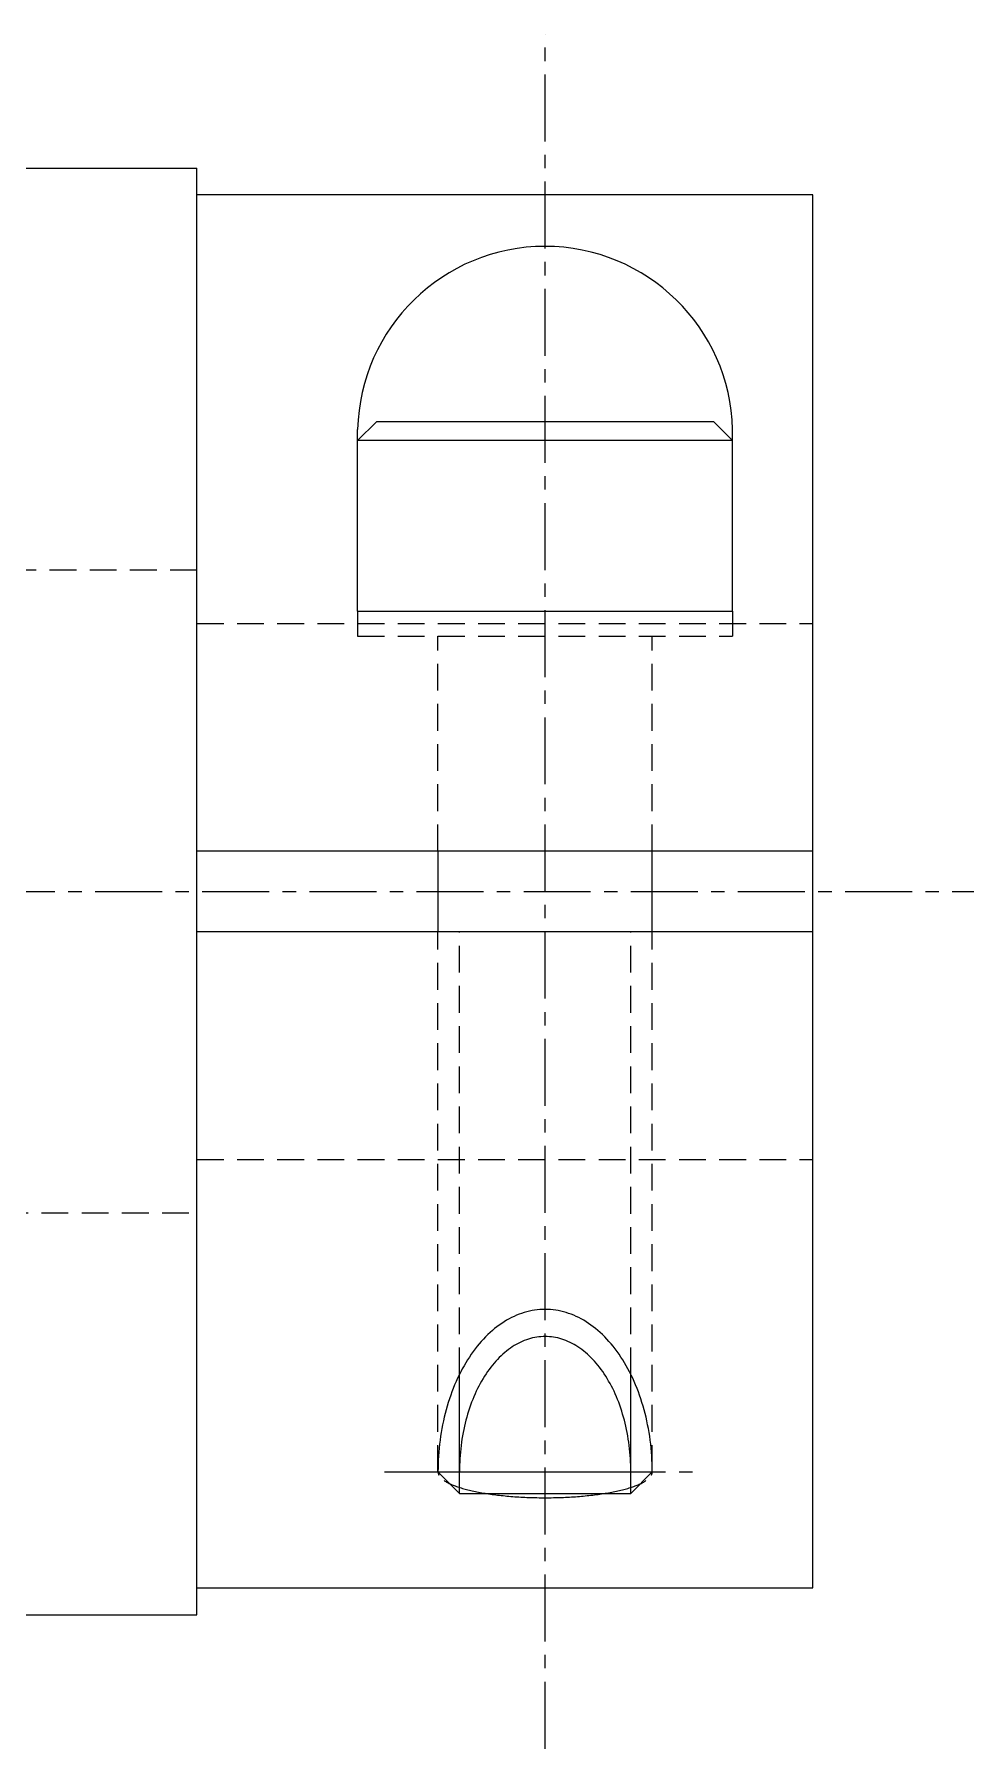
# Model space of a CAD drawing. Extents: x -133.5 to -36.3, y 10.7 to 67.2.
# Drawn here: x -107.98 to -90.45, y 34.66 to 66.66 of the extents above; entities that cross this region are included whole.
import ezdxf

# ---------------------------------------------------------------- set-up
doc = ezdxf.new("R2010")
doc.units = 0
doc.linetypes.add('CENTER', pattern=[2, 1.25, -0.25, 0.25, -0.25])
doc.linetypes.add('DASHED', pattern=[0.75, 0.5, -0.25])
doc.layers.get('0').update_dxf_attribs({"linetype": 'CONTINUOUS'})
doc.layers.add('CENTER', color=1, linetype='CENTER')

msp = doc.modelspace()

# ---------------------------------------------------------------- linework, layer by layer
at = {"color": 7, "linetype": 'CONTINUOUS'}
for p, q in [((-112.349, 64.156), (-104.949, 64.156)), ((-104.949, 37.156), (-104.949, 64.156)), ((-93.449, 63.656), (-104.949, 63.656)), ((-93.449, 37.656), (-93.449, 63.656)), ((-101.949, 59.072), (-101.599, 59.422)), ((-101.949, 55.889), (-101.949, 59.279)), ((-95.299, 59.422), (-101.599, 59.422)), ((-95.299, 59.422), (-94.949, 59.072)), ((-94.949, 55.889), (-94.949, 59.279)), ((-94.949, 59.072), (-101.949, 59.072)), ((-94.949, 58.722), (-94.949, 58.722)), ((-101.949, 55.889), (-94.946, 55.889)), ((-93.449, 51.406), (-104.949, 51.406)), ((-100.449, 51.406), (-100.449, 49.906)), ((-96.449, 49.906), (-96.449, 51.406)), ((-104.949, 49.906), (-93.449, 49.906)), ((-100.449, 39.822), (-100.049, 39.422)), ((-100.449, 39.822), (-96.449, 39.822)), ((-96.449, 39.822), (-96.849, 39.422)), ((-100.049, 39.422), (-96.849, 39.422)), ((-104.949, 37.656), (-93.449, 37.656)), ((-112.349, 37.156), (-104.949, 37.156))]:
    msp.add_line(p, q, dxfattribs=at)
at = {"color": 3, "linetype": 'DASHED'}
for p, q in [((-104.949, 56.656), (-112.349, 56.656)), ((-101.949, 55.889), (-101.949, 55.422)), ((-94.949, 55.889), (-94.949, 55.422)), ((-104.949, 55.656), (-93.449, 55.656)), ((-101.949, 55.422), (-94.949, 55.422)), ((-100.449, 51.406), (-100.449, 55.422)), ((-96.449, 51.406), (-96.449, 55.422)), ((-100.449, 39.822), (-100.449, 49.906)), ((-100.049, 41.642), (-100.049, 49.906)), ((-96.849, 41.642), (-96.849, 49.906)), ((-96.449, 39.822), (-96.449, 49.906)), ((-104.949, 45.656), (-93.449, 45.656)), ((-112.349, 44.656), (-104.949, 44.656))]:
    msp.add_line(p, q, dxfattribs=at)
at = {"color": 3, "linetype": 'CONTINUOUS'}
for p, q in [((-100.049, 39.422), (-100.049, 41.642)), ((-96.849, 39.422), (-96.849, 41.642))]:
    msp.add_line(p, q, dxfattribs=at)
for points in [[(-96.448, 39.822, 0), (-96.449, 39.896, 0), (-96.451, 39.971, 0), (-96.454, 40.045, 0), (-96.458, 40.119, 0), (-96.464, 40.193, 0), (-96.47, 40.267, 0), (-96.478, 40.341, 0), (-96.487, 40.414, 0), (-96.497, 40.487, 0), (-96.508, 40.559, 0), (-96.521, 40.631, 0), (-96.535, 40.703, 0), (-96.549, 40.774, 0), (-96.565, 40.844, 0), (-96.582, 40.914, 0), (-96.601, 40.983, 0), (-96.62, 41.051, 0), (-96.641, 41.119, 0), (-96.662, 41.186, 0), (-96.685, 41.252, 0), (-96.708, 41.317, 0), (-96.733, 41.382, 0), (-96.759, 41.445, 0), (-96.786, 41.507, 0), (-96.813, 41.569, 0), (-96.842, 41.629, 0), (-96.872, 41.688, 0), (-96.903, 41.747, 0), (-96.934, 41.803, 0), (-96.967, 41.859, 0), (-97, 41.914, 0), (-97.034, 41.967, 0), (-97.069, 42.019, 0), (-97.105, 42.07, 0), (-97.142, 42.119, 0), (-97.18, 42.167, 0), (-97.218, 42.214, 0), (-97.257, 42.259, 0), (-97.297, 42.302, 0), (-97.337, 42.344, 0), (-97.379, 42.385, 0), (-97.42, 42.424, 0), (-97.463, 42.462, 0), (-97.506, 42.497, 0), (-97.549, 42.532, 0), (-97.593, 42.564, 0), (-97.638, 42.595, 0), (-97.683, 42.625, 0), (-97.729, 42.652, 0), (-97.775, 42.678, 0), (-97.821, 42.703, 0), (-97.868, 42.725, 0), (-97.915, 42.746, 0), (-97.963, 42.765, 0), (-98.01, 42.782, 0), (-98.058, 42.797, 0), (-98.107, 42.811, 0), (-98.155, 42.823, 0), (-98.204, 42.833, 0), (-98.252, 42.841, 0), (-98.301, 42.847, 0), (-98.35, 42.852, 0), (-98.399, 42.855, 0), (-98.448, 42.856, 0), (-98.498, 42.855, 0), (-98.547, 42.852, 0), (-98.596, 42.847, 0), (-98.645, 42.841, 0), (-98.693, 42.833, 0), (-98.742, 42.823, 0), (-98.79, 42.811, 0), (-98.839, 42.797, 0), (-98.887, 42.782, 0), (-98.935, 42.765, 0), (-98.982, 42.746, 0), (-99.029, 42.725, 0), (-99.076, 42.703, 0), (-99.122, 42.678, 0), (-99.168, 42.652, 0), (-99.214, 42.625, 0), (-99.259, 42.595, 0), (-99.304, 42.564, 0), (-99.348, 42.532, 0), (-99.391, 42.497, 0), (-99.434, 42.462, 0), (-99.477, 42.424, 0), (-99.519, 42.385, 0), (-99.56, 42.344, 0), (-99.6, 42.302, 0), (-99.64, 42.259, 0), (-99.679, 42.214, 0), (-99.717, 42.167, 0), (-99.755, 42.119, 0), (-99.792, 42.07, 0), (-99.828, 42.019, 0), (-99.863, 41.967, 0), (-99.897, 41.914, 0), (-99.93, 41.859, 0), (-99.963, 41.803, 0), (-99.995, 41.747, 0), (-100.025, 41.688, 0), (-100.055, 41.629, 0), (-100.084, 41.569, 0), (-100.111, 41.507, 0), (-100.138, 41.445, 0), (-100.164, 41.382, 0), (-100.189, 41.317, 0), (-100.212, 41.252, 0), (-100.235, 41.186, 0), (-100.257, 41.119, 0), (-100.277, 41.051, 0), (-100.296, 40.983, 0), (-100.315, 40.914, 0), (-100.332, 40.844, 0), (-100.348, 40.774, 0), (-100.362, 40.703, 0), (-100.376, 40.631, 0), (-100.389, 40.559, 0), (-100.4, 40.487, 0), (-100.41, 40.414, 0), (-100.419, 40.341, 0), (-100.427, 40.267, 0), (-100.433, 40.193, 0), (-100.439, 40.119, 0), (-100.443, 40.045, 0), (-100.446, 39.971, 0), (-100.448, 39.896, 0), (-100.449, 39.822, 0)], [(-100.449, 39.822, 0), (-100.449, 39.821, 0), (-100.449, 39.821, 0), (-100.449, 39.821, 0), (-100.449, 39.82, 0), (-100.448, 39.82, 0), (-100.448, 39.819, 0), (-100.448, 39.819, 0), (-100.448, 39.818, 0), (-100.448, 39.818, 0), (-100.448, 39.817, 0), (-100.448, 39.817, 0), (-100.448, 39.816, 0), (-100.448, 39.816, 0), (-100.448, 39.815, 0), (-100.448, 39.815, 0), (-100.448, 39.815, 0), (-100.448, 39.814, 0), (-100.448, 39.814, 0), (-100.448, 39.813, 0), (-100.448, 39.813, 0), (-100.448, 39.812, 0), (-100.448, 39.812, 0), (-100.448, 39.811, 0), (-100.448, 39.811, 0), (-100.448, 39.81, 0), (-100.448, 39.81, 0), (-100.448, 39.809, 0), (-100.448, 39.809, 0), (-100.448, 39.809, 0), (-100.448, 39.808, 0), (-100.448, 39.808, 0), (-100.448, 39.807, 0), (-100.448, 39.807, 0), (-100.447, 39.806, 0), (-100.447, 39.806, 0), (-100.447, 39.805, 0), (-100.447, 39.805, 0), (-100.447, 39.804, 0), (-100.447, 39.804, 0), (-100.447, 39.803, 0), (-100.447, 39.803, 0), (-100.447, 39.803, 0), (-100.447, 39.802, 0), (-100.447, 39.802, 0), (-100.447, 39.801, 0), (-100.447, 39.801, 0), (-100.446, 39.8, 0), (-100.446, 39.8, 0), (-100.446, 39.799, 0), (-100.446, 39.799, 0), (-100.446, 39.798, 0), (-100.446, 39.798, 0), (-100.446, 39.797, 0), (-100.446, 39.797, 0), (-100.446, 39.797, 0), (-100.446, 39.796, 0), (-100.446, 39.796, 0), (-100.445, 39.795, 0), (-100.445, 39.795, 0), (-100.445, 39.794, 0), (-100.445, 39.794, 0), (-100.445, 39.793, 0), (-100.445, 39.793, 0), (-100.445, 39.792, 0), (-100.445, 39.792, 0), (-100.445, 39.792, 0), (-100.444, 39.791, 0), (-100.444, 39.791, 0), (-100.444, 39.79, 0), (-100.444, 39.79, 0), (-100.444, 39.789, 0), (-100.444, 39.789, 0), (-100.444, 39.788, 0), (-100.444, 39.788, 0), (-100.443, 39.787, 0), (-100.443, 39.787, 0), (-100.443, 39.786, 0), (-100.443, 39.786, 0), (-100.443, 39.786, 0), (-100.443, 39.785, 0), (-100.443, 39.785, 0), (-100.442, 39.784, 0), (-100.442, 39.784, 0), (-100.442, 39.783, 0), (-100.442, 39.783, 0), (-100.442, 39.782, 0), (-100.442, 39.782, 0), (-100.441, 39.781, 0), (-100.441, 39.781, 0), (-100.441, 39.78, 0), (-100.441, 39.78, 0), (-100.441, 39.78, 0), (-100.441, 39.779, 0), (-100.44, 39.779, 0), (-100.44, 39.778, 0), (-100.44, 39.778, 0), (-100.44, 39.777, 0), (-100.44, 39.777, 0), (-100.44, 39.776, 0), (-100.439, 39.776, 0), (-100.439, 39.775, 0), (-100.439, 39.775, 0), (-100.439, 39.774, 0), (-100.439, 39.774, 0), (-100.438, 39.774, 0), (-100.438, 39.773, 0), (-100.438, 39.773, 0), (-100.438, 39.772, 0), (-100.438, 39.772, 0), (-100.437, 39.771, 0), (-100.437, 39.771, 0), (-100.437, 39.77, 0), (-100.437, 39.77, 0), (-100.437, 39.769, 0), (-100.436, 39.769, 0), (-100.436, 39.769, 0), (-100.436, 39.768, 0), (-100.436, 39.768, 0), (-100.436, 39.767, 0), (-100.435, 39.767, 0), (-100.435, 39.766, 0), (-100.435, 39.766, 0), (-100.435, 39.765, 0), (-100.434, 39.765, 0), (-100.434, 39.764, 0), (-100.434, 39.764, 0), (-100.434, 39.763, 0), (-100.434, 39.763, 0)], [(-96.463, 39.763, 0), (-96.463, 39.763, 0), (-96.463, 39.764, 0), (-96.463, 39.764, 0), (-96.463, 39.765, 0), (-96.462, 39.765, 0), (-96.462, 39.766, 0), (-96.462, 39.766, 0), (-96.462, 39.767, 0), (-96.462, 39.767, 0), (-96.461, 39.768, 0), (-96.461, 39.768, 0), (-96.461, 39.769, 0), (-96.461, 39.769, 0), (-96.46, 39.769, 0), (-96.46, 39.77, 0), (-96.46, 39.77, 0), (-96.46, 39.771, 0), (-96.46, 39.771, 0), (-96.459, 39.772, 0), (-96.459, 39.772, 0), (-96.459, 39.773, 0), (-96.459, 39.773, 0), (-96.459, 39.774, 0), (-96.458, 39.774, 0), (-96.458, 39.774, 0), (-96.458, 39.775, 0), (-96.458, 39.775, 0), (-96.458, 39.776, 0), (-96.457, 39.776, 0), (-96.457, 39.777, 0), (-96.457, 39.777, 0), (-96.457, 39.778, 0), (-96.457, 39.778, 0), (-96.457, 39.779, 0), (-96.456, 39.779, 0), (-96.456, 39.78, 0), (-96.456, 39.78, 0), (-96.456, 39.78, 0), (-96.456, 39.781, 0), (-96.456, 39.781, 0), (-96.456, 39.782, 0), (-96.455, 39.782, 0), (-96.455, 39.783, 0), (-96.455, 39.783, 0), (-96.455, 39.784, 0), (-96.455, 39.784, 0), (-96.454, 39.785, 0), (-96.454, 39.785, 0), (-96.454, 39.786, 0), (-96.454, 39.786, 0), (-96.454, 39.786, 0), (-96.454, 39.787, 0), (-96.454, 39.787, 0), (-96.454, 39.788, 0), (-96.453, 39.788, 0), (-96.453, 39.789, 0), (-96.453, 39.789, 0), (-96.453, 39.79, 0), (-96.453, 39.79, 0), (-96.453, 39.791, 0), (-96.453, 39.791, 0), (-96.453, 39.792, 0), (-96.452, 39.792, 0), (-96.452, 39.792, 0), (-96.452, 39.793, 0), (-96.452, 39.793, 0), (-96.452, 39.794, 0), (-96.452, 39.794, 0), (-96.452, 39.795, 0), (-96.452, 39.795, 0), (-96.452, 39.796, 0), (-96.451, 39.796, 0), (-96.451, 39.797, 0), (-96.451, 39.797, 0), (-96.451, 39.797, 0), (-96.451, 39.798, 0), (-96.451, 39.798, 0), (-96.451, 39.799, 0), (-96.451, 39.799, 0), (-96.451, 39.8, 0), (-96.451, 39.8, 0), (-96.451, 39.801, 0), (-96.45, 39.801, 0), (-96.45, 39.802, 0), (-96.45, 39.802, 0), (-96.45, 39.803, 0), (-96.45, 39.803, 0), (-96.45, 39.803, 0), (-96.45, 39.804, 0), (-96.45, 39.804, 0), (-96.45, 39.805, 0), (-96.45, 39.805, 0), (-96.45, 39.806, 0), (-96.45, 39.806, 0), (-96.45, 39.807, 0), (-96.45, 39.807, 0), (-96.449, 39.808, 0), (-96.449, 39.808, 0), (-96.449, 39.809, 0), (-96.449, 39.809, 0), (-96.449, 39.809, 0), (-96.449, 39.81, 0), (-96.449, 39.81, 0), (-96.449, 39.811, 0), (-96.449, 39.811, 0), (-96.449, 39.812, 0), (-96.449, 39.812, 0), (-96.449, 39.813, 0), (-96.449, 39.813, 0), (-96.449, 39.814, 0), (-96.449, 39.814, 0), (-96.449, 39.815, 0), (-96.449, 39.815, 0), (-96.449, 39.815, 0), (-96.449, 39.816, 0), (-96.449, 39.816, 0), (-96.449, 39.817, 0), (-96.449, 39.817, 0), (-96.449, 39.818, 0), (-96.449, 39.818, 0), (-96.449, 39.819, 0), (-96.449, 39.819, 0), (-96.448, 39.82, 0), (-96.448, 39.82, 0), (-96.448, 39.821, 0), (-96.448, 39.821, 0), (-96.448, 39.821, 0), (-96.448, 39.822, 0)], [(-100.331, 39.659, 0), (-100.318, 39.651, 0), (-100.304, 39.642, 0), (-100.289, 39.633, 0), (-100.274, 39.625, 0), (-100.258, 39.617, 0), (-100.241, 39.608, 0), (-100.224, 39.6, 0), (-100.206, 39.592, 0), (-100.187, 39.584, 0), (-100.168, 39.576, 0), (-100.148, 39.568, 0), (-100.127, 39.56, 0), (-100.106, 39.552, 0), (-100.085, 39.545, 0), (-100.062, 39.537, 0), (-100.039, 39.53, 0), (-100.016, 39.523, 0), (-99.992, 39.515, 0), (-99.967, 39.508, 0), (-99.942, 39.501, 0), (-99.916, 39.495, 0), (-99.89, 39.488, 0), (-99.863, 39.481, 0), (-99.836, 39.475, 0), (-99.808, 39.469, 0), (-99.779, 39.462, 0), (-99.751, 39.456, 0), (-99.721, 39.45, 0), (-99.691, 39.445, 0), (-99.661, 39.439, 0), (-99.63, 39.433, 0), (-99.599, 39.428, 0), (-99.568, 39.423, 0), (-99.536, 39.418, 0), (-99.504, 39.413, 0), (-99.471, 39.408, 0), (-99.438, 39.403, 0), (-99.404, 39.399, 0), (-99.37, 39.394, 0), (-99.336, 39.39, 0), (-99.302, 39.386, 0), (-99.267, 39.382, 0), (-99.232, 39.379, 0), (-99.196, 39.375, 0), (-99.161, 39.372, 0), (-99.125, 39.369, 0), (-99.089, 39.366, 0), (-99.052, 39.363, 0), (-99.015, 39.36, 0), (-98.979, 39.357, 0), (-98.942, 39.355, 0), (-98.904, 39.353, 0), (-98.867, 39.351, 0), (-98.829, 39.349, 0), (-98.792, 39.347, 0), (-98.754, 39.346, 0), (-98.716, 39.345, 0), (-98.678, 39.343, 0), (-98.64, 39.342, 0), (-98.602, 39.342, 0), (-98.563, 39.341, 0), (-98.525, 39.341, 0), (-98.487, 39.34, 0), (-98.448, 39.34, 0), (-98.41, 39.34, 0), (-98.372, 39.341, 0), (-98.334, 39.341, 0), (-98.295, 39.342, 0), (-98.257, 39.342, 0), (-98.219, 39.343, 0), (-98.181, 39.345, 0), (-98.143, 39.346, 0), (-98.105, 39.347, 0), (-98.068, 39.349, 0), (-98.03, 39.351, 0), (-97.993, 39.353, 0), (-97.956, 39.355, 0), (-97.918, 39.357, 0), (-97.882, 39.36, 0), (-97.845, 39.363, 0), (-97.808, 39.366, 0), (-97.772, 39.369, 0), (-97.736, 39.372, 0), (-97.701, 39.375, 0), (-97.665, 39.379, 0), (-97.63, 39.382, 0), (-97.595, 39.386, 0), (-97.561, 39.39, 0), (-97.527, 39.394, 0), (-97.493, 39.399, 0), (-97.459, 39.403, 0), (-97.426, 39.408, 0), (-97.394, 39.413, 0), (-97.361, 39.418, 0), (-97.329, 39.423, 0), (-97.298, 39.428, 0), (-97.267, 39.433, 0), (-97.236, 39.439, 0), (-97.206, 39.445, 0), (-97.176, 39.45, 0), (-97.147, 39.456, 0), (-97.118, 39.462, 0), (-97.089, 39.469, 0), (-97.061, 39.475, 0), (-97.034, 39.481, 0), (-97.007, 39.488, 0), (-96.981, 39.495, 0), (-96.955, 39.501, 0), (-96.93, 39.508, 0), (-96.905, 39.515, 0), (-96.881, 39.523, 0), (-96.858, 39.53, 0), (-96.835, 39.537, 0), (-96.812, 39.545, 0), (-96.791, 39.552, 0), (-96.77, 39.56, 0), (-96.749, 39.568, 0), (-96.729, 39.576, 0), (-96.71, 39.584, 0), (-96.691, 39.592, 0), (-96.673, 39.6, 0), (-96.656, 39.608, 0), (-96.639, 39.617, 0), (-96.623, 39.625, 0), (-96.608, 39.633, 0), (-96.593, 39.642, 0), (-96.579, 39.651, 0), (-96.566, 39.659, 0)]]:
    msp.add_polyline3d(points, dxfattribs=at)
at = {"color": 7, "linetype": 'CONTINUOUS'}
msp.add_polyline3d([(-96.849, 39.822, 0), (-96.849, 39.884, 0), (-96.85, 39.946, 0), (-96.853, 40.008, 0), (-96.856, 40.07, 0), (-96.861, 40.131, 0), (-96.866, 40.193, 0), (-96.872, 40.254, 0), (-96.879, 40.315, 0), (-96.887, 40.376, 0), (-96.897, 40.436, 0), (-96.906, 40.496, 0), (-96.917, 40.556, 0), (-96.929, 40.615, 0), (-96.942, 40.673, 0), (-96.956, 40.731, 0), (-96.97, 40.789, 0), (-96.986, 40.846, 0), (-97.002, 40.902, 0), (-97.019, 40.958, 0), (-97.037, 41.013, 0), (-97.056, 41.068, 0), (-97.076, 41.121, 0), (-97.097, 41.174, 0), (-97.118, 41.226, 0), (-97.14, 41.277, 0), (-97.163, 41.327, 0), (-97.187, 41.377, 0), (-97.212, 41.425, 0), (-97.237, 41.473, 0), (-97.263, 41.519, 0), (-97.29, 41.564, 0), (-97.317, 41.609, 0), (-97.345, 41.652, 0), (-97.374, 41.694, 0), (-97.403, 41.735, 0), (-97.433, 41.775, 0), (-97.464, 41.814, 0), (-97.495, 41.852, 0), (-97.527, 41.888, 0), (-97.56, 41.923, 0), (-97.593, 41.957, 0), (-97.626, 41.99, 0), (-97.66, 42.021, 0), (-97.694, 42.051, 0), (-97.729, 42.079, 0), (-97.764, 42.106, 0), (-97.8, 42.132, 0), (-97.836, 42.157, 0), (-97.873, 42.18, 0), (-97.909, 42.201, 0), (-97.947, 42.221, 0), (-97.984, 42.24, 0), (-98.022, 42.257, 0), (-98.06, 42.273, 0), (-98.098, 42.288, 0), (-98.136, 42.3, 0), (-98.175, 42.312, 0), (-98.214, 42.322, 0), (-98.253, 42.33, 0), (-98.292, 42.337, 0), (-98.331, 42.342, 0), (-98.37, 42.346, 0), (-98.409, 42.348, 0), (-98.448, 42.349, 0), (-98.488, 42.348, 0), (-98.527, 42.346, 0), (-98.566, 42.342, 0), (-98.605, 42.337, 0), (-98.644, 42.33, 0), (-98.683, 42.322, 0), (-98.722, 42.312, 0), (-98.761, 42.3, 0), (-98.799, 42.288, 0), (-98.837, 42.273, 0), (-98.875, 42.257, 0), (-98.913, 42.24, 0), (-98.95, 42.221, 0), (-98.987, 42.201, 0), (-99.024, 42.18, 0), (-99.061, 42.157, 0), (-99.097, 42.132, 0), (-99.133, 42.106, 0), (-99.168, 42.079, 0), (-99.203, 42.051, 0), (-99.237, 42.021, 0), (-99.271, 41.99, 0), (-99.305, 41.957, 0), (-99.337, 41.923, 0), (-99.37, 41.888, 0), (-99.402, 41.852, 0), (-99.433, 41.814, 0), (-99.464, 41.775, 0), (-99.494, 41.735, 0), (-99.523, 41.694, 0), (-99.552, 41.652, 0), (-99.58, 41.609, 0), (-99.607, 41.564, 0), (-99.634, 41.519, 0), (-99.66, 41.473, 0), (-99.685, 41.425, 0), (-99.71, 41.377, 0), (-99.734, 41.327, 0), (-99.757, 41.277, 0), (-99.779, 41.226, 0), (-99.8, 41.174, 0), (-99.821, 41.121, 0), (-99.841, 41.068, 0), (-99.86, 41.013, 0), (-99.878, 40.958, 0), (-99.895, 40.902, 0), (-99.911, 40.846, 0), (-99.927, 40.789, 0), (-99.941, 40.731, 0), (-99.955, 40.673, 0), (-99.968, 40.615, 0), (-99.98, 40.556, 0), (-99.991, 40.496, 0), (-100.001, 40.436, 0), (-100.01, 40.376, 0), (-100.018, 40.315, 0), (-100.025, 40.254, 0), (-100.031, 40.193, 0), (-100.036, 40.131, 0), (-100.041, 40.07, 0), (-100.044, 40.008, 0), (-100.047, 39.946, 0), (-100.048, 39.884, 0), (-100.049, 39.822, 0)], dxfattribs=at)
msp.add_arc((-98.449, 59.196), 3.501, 1.3658, 178.6342, dxfattribs=at)
at = {"layer": 'CENTER', "color": 1, "linetype": 'CENTER'}
for p, q in [((-98.449, 34.656), (-98.449, 66.656)), ((-126.849, 50.656), (-90.449, 50.656)), ((-101.449, 39.822), (-95.449, 39.822))]:
    msp.add_line(p, q, dxfattribs=at)

doc.saveas('drawing.dxf')
